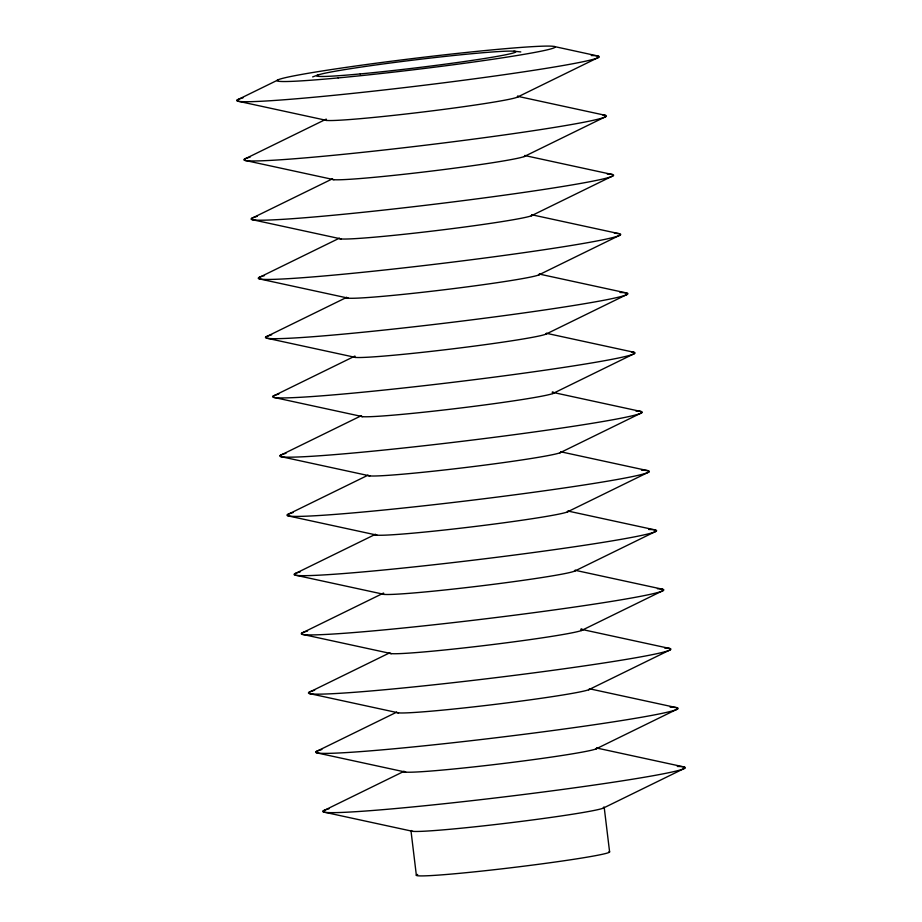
<?xml version="1.0" encoding="UTF-8"?>
<svg xmlns="http://www.w3.org/2000/svg" width="922" height="922" viewBox="0 0 922 922"><rect width="100%" height="100%" fill="white"/><g stroke="black" fill="none" stroke-linecap="round" stroke-linejoin="round"><path stroke-width="1.38" d="M237.3 99.899L277.66 80.122M244.468 159.149L326.273 119.099M251.637 218.387L332.162 178.972M516.862 97.375L598.678 57.314M258.805 277.637L339.331 238.21M524.03 156.613L605.846 116.564M265.974 336.876L346.499 297.449M531.21 215.852L613.015 175.802M273.143 396.126L354.947 356.065M538.379 275.102L620.183 235.052M280.311 455.364L360.836 415.937M545.547 334.34L627.352 294.291M287.48 514.603L368.005 475.187M552.716 393.59L634.52 353.541M294.648 573.853L375.173 534.426M559.885 452.829L641.689 412.779M301.817 633.091L383.621 593.042M567.053 512.079L648.858 472.018M308.985 692.341L389.522 652.914M574.222 571.317L656.026 531.268M316.154 751.58L396.691 712.153M581.39 630.556L663.195 590.506M323.322 810.83L403.859 771.403M588.559 689.806L670.363 649.756M595.727 749.044L677.532 708.995M602.896 808.294L684.7 768.245M312.639 76.906L317.917 75.005M513.854 51.194L520.803 51.932M517.657 96.314L605.281 115.308M524.825 155.553L612.45 174.546M237.853 101.166L326.872 120.459M531.994 214.803L619.63 233.796M245.022 160.405L334.041 179.698M539.163 274.041L626.799 293.035M252.19 219.655L341.209 238.948M633.967 352.273L546.331 333.28A97.329 3.907 -6.9 0 1 451.895 348.942A97.329 3.907 -6.9 0 1 353.875 356.56M259.359 278.893L348.378 298.186M641.136 411.523L552.117 392.23A97.329 3.907 -6.9 0 1 463.559 407.639A97.329 3.907 -6.9 0 1 361.044 415.81M266.527 338.132L355.546 357.425M560.668 451.768L648.304 470.762M273.696 397.382L362.715 416.675M567.837 511.019L655.473 530.012M280.864 456.62L369.883 475.913M662.641 589.25L575.005 570.257A97.329 3.907 -6.9 0 1 480.569 585.919A97.329 3.907 -6.9 0 1 382.561 593.538M288.033 515.871L377.052 535.163M669.81 648.489L580.791 629.196A97.329 3.907 -6.9 0 1 492.233 644.605A97.329 3.907 -6.9 0 1 389.729 652.776M295.201 575.109L384.232 594.402M589.354 688.746L676.979 707.739M302.37 634.348L391.401 653.652M596.522 747.984L684.147 766.977M309.55 693.598L398.569 712.89M316.719 752.836L405.738 772.129M323.887 812.086L412.906 831.379M554.295 46.515L598.113 56.058M604.21 807.418L609.592 851.847M410.993 830.895L416.364 875.324M591.279 55.527A182.487 7.318 -6.9 0 1 421.077 85.619A182.487 7.318 -6.9 0 1 242.982 97.847M517.645 96.211A97.329 3.907 -6.9 0 1 423.221 111.965A97.329 3.907 -6.9 0 1 325.201 119.595M602.711 114.939A182.487 7.318 -6.9 0 1 419.568 145.906A182.487 7.318 -6.9 0 1 250.15 157.086M524.814 155.449A97.329 3.907 -6.9 0 1 430.39 171.215A97.329 3.907 -6.9 0 1 332.369 178.833M607.218 174.039A182.487 7.318 -6.9 0 1 432.522 204.454A182.487 7.318 -6.9 0 1 257.319 216.336M531.982 214.688A97.329 3.907 -6.9 0 1 441.903 229.924A97.329 3.907 -6.9 0 1 339.296 238.464M614.386 233.289A182.487 7.318 -6.9 0 1 439.69 263.692A182.487 7.318 -6.9 0 1 264.487 275.574M539.681 274.226A97.329 3.907 -6.9 0 1 440.382 290.223A97.329 3.907 -6.9 0 1 346.707 297.322M619.964 292.493A182.487 7.318 -6.9 0 1 449.752 322.585A182.487 7.318 -6.9 0 1 271.656 334.824M631.386 351.916A182.487 7.318 -6.9 0 1 448.253 382.872A182.487 7.318 -6.9 0 1 278.824 394.063M635.892 411.016A182.487 7.318 -6.9 0 1 461.207 441.419A182.487 7.318 -6.9 0 1 285.993 453.301M561.198 451.953A97.329 3.907 -6.9 0 1 466.232 467.431A97.329 3.907 -6.9 0 1 367.97 475.429M641.47 470.232A182.487 7.318 -6.9 0 1 471.257 500.312A182.487 7.318 -6.9 0 1 293.173 512.551M568.367 511.203A97.329 3.907 -6.9 0 1 469.056 527.2A97.329 3.907 -6.9 0 1 375.392 534.287M648.639 529.47A182.487 7.318 -6.9 0 1 478.437 559.562A182.487 7.318 -6.9 0 1 300.342 571.79M657.409 588.743A182.487 7.318 -6.9 0 1 482.713 619.158A182.487 7.318 -6.9 0 1 307.51 631.04M664.578 647.993A182.487 7.318 -6.9 0 1 489.882 678.396A182.487 7.318 -6.9 0 1 314.679 690.278M589.873 688.93A97.329 3.907 -6.9 0 1 494.907 704.396A97.329 3.907 -6.9 0 1 396.656 712.406M670.144 707.197A182.487 7.318 -6.9 0 1 499.943 737.289A182.487 7.318 -6.9 0 1 321.847 749.528M597.041 748.168A97.329 3.907 -6.9 0 1 497.73 764.165A97.329 3.907 -6.9 0 1 404.067 771.265M677.313 766.447A182.487 7.318 -6.9 0 1 507.112 796.539A182.487 7.318 -6.9 0 1 329.016 808.767M603.668 807.13A97.329 3.907 -6.9 0 1 509.255 822.885A97.329 3.907 -6.9 0 1 411.235 830.515M609.05 851.559A97.329 3.907 -6.9 0 1 510.131 867.867A97.329 3.907 -6.9 0 1 417.678 874.448M338.167 77.909A139.914 5.613 -6.9 0 0 554.721 47.471A139.914 5.613 -6.9 0 0 355.685 66.015A139.914 5.613 -6.9 0 0 338.167 77.909M360.214 73.921A100.371 4.034 -6.9 0 0 515.571 52.093A100.371 4.034 -6.9 0 0 372.788 65.393A100.371 4.034 -6.9 0 0 360.214 73.921"/></g></svg>
